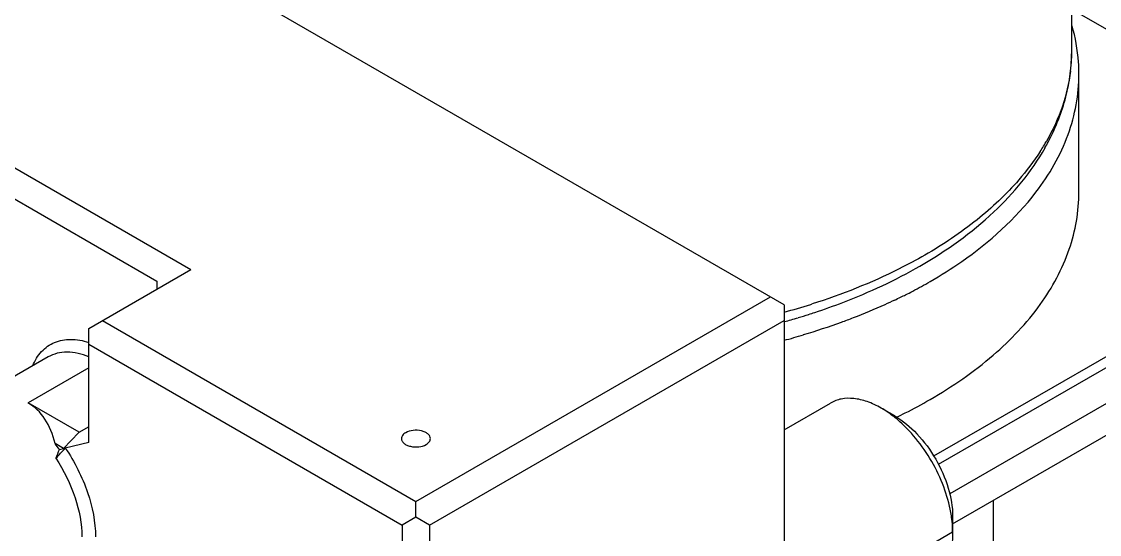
# Model space of a CAD drawing. Header units: millimetres. Extents: x 0 to 1189, y 0 to 841.
# Drawn here: x 976.8 to 1088.7, y 460.7 to 513.9 of the extents above; entities that cross this region are included whole.
import ezdxf

# ---------------------------------------------------------------- set-up
doc = ezdxf.new("R2010")
doc.units = ezdxf.units.MM
doc.header["$LTSCALE"] = 65.395
doc.layers.get('0').update_dxf_attribs({"linetype": 'CONTINUOUS'})
doc.layers.add('SURFACES', color=7, linetype='CONTINUOUS')

msp = doc.modelspace()

# ---------------------------------------------------------------- linework, layer by layer
at = {"color": 7, "linetype": 'Continuous'}
for p, q in [((1055.94, 484.54), (971.08, 533.53)), ((943.51, 517.61), (994.42, 488.21)), ((942.09, 515.16), (990.88, 486.99)), ((1118.77, 496.17), (1085.78, 515.21)), ((1071.47, 468.86), (1120.39, 497.1)), ((1123.01, 493.72), (1073.13, 464.92)), ((983.81, 482.09), (994.42, 488.21)), ((990.88, 486.99), (990.88, 486.17)), ((1017.75, 464.13), (1054.52, 485.36)), ((1055.94, 484.54), (1055.94, 437.18)), ((983.81, 470.25), (983.81, 482.09)), ((985.23, 482.91), (1017.75, 464.13)), ((1019.17, 461.68), (1055.94, 482.91)), ((1055.94, 482.79), (1055.97, 482.8)), ((1055.94, 482.79), (1055.97, 482.79)), ((983.81, 480.46), (1016.34, 461.68)), ((979.62, 479.14), (959.12, 467.3)), ((982.82, 471.31), (977.52, 474.37)), ((1055.94, 471.56), (1060.76, 474.35)), ((1067.42, 473.01), (1066.01, 473.83)), ((983.81, 471.88), (982.79, 471.3)), ((981.21, 469.63), (982.79, 471.3)), ((981.21, 469.63), (980.33, 470.14)), ((980.78, 469.53), (981.21, 469.63)), ((983.81, 470.25), (981.38, 469.67)), ((1017.75, 462.49), (1017.75, 464.13)), ((1077.62, 464.25), (1077.62, 459.5)), ((1017.75, 462.49), (1016.34, 461.68)), ((1019.17, 461.68), (1017.75, 462.49)), ((1073.43, 462.6), (1073.43, 460.97)), ((1016.34, 461.68), (1016.34, 415.75)), ((1019.17, 461.68), (1019.17, 415.56)), ((1055.94, 450.87), (1073.43, 460.97))]:
    msp.add_line(p, q, dxfattribs=at)
at = {"color": 9, "linetype": 'Continuous'}
for p, q in [((1085.65, 508.82), (1085.65, 508.79)), ((1071.96, 467.99), (1121.39, 496.52)), ((983.81, 478.01), (977.52, 474.37))]:
    msp.add_line(p, q, dxfattribs=at)
msp.add_lwpolyline([(1085.65, 508.82), (1085.65, 508.8), (1085.65, 508.79)], dxfattribs=at)
for centre, radius, start, end in [((1068.31, 510.95), 17.47, 352.9949, 356.8656), ((1068.42, 510.94), 17.37, 356.869, 359.9991), ((1063.04, 513.04), 23.18, 327.111, 330.4299), ((1037.1, 553.16), 71.89, 285.1961, 287.4912), ((1037.66, 551.35), 70, 287.497, 287.6107)]:
    msp.add_arc(centre, radius, start, end, dxfattribs=at)
at = {"color": 7, "linetype": 'Continuous'}
for centre, radius, start, end in [((1062.41, 512.5), 23.67, 330.4629, 332.2637), ((1036.75, 551.79), 71.62, 285.5661, 286.7527), ((1037.29, 550.01), 69.76, 286.7537, 287.6952), ((1037.68, 548.76), 68.45, 287.6964, 288.264), ((966.42, 459.45), 17.54, 35.0669, 37.5587), ((489.33, 926.24), 671.25, 317.01952, 317.14191), ((1060.71, 460.76), 12.73, 6.9359, 10.075)]:
    msp.add_arc(centre, radius, start, end, dxfattribs=at)
for centre, major_axis, ratio, start_param, end_param in [((970.09, 461.51), (7.42, 12.86), 0.577349, -0.559311, 0.000004), ((972.31, 462.8), (9.7, 16.8), 0.239145, -1.082999, -1.025545)]:
    msp.add_ellipse(centre, major_axis=major_axis, ratio=ratio, start_param=start_param, end_param=end_param, dxfattribs=at)
for points, knots in [([(1083.36, 501.48), (1084.14, 502.95), (1085.36, 506.03), (1085.78, 509.32), (1085.78, 510.94)], [0, 0, 0, 0, 0.507035, 1, 1, 1, 1]), ([(1070.04, 488.57), (1072.78, 490.15), (1077.71, 493.65), (1081.61, 498.36), (1083.01, 500.82)], [0, 0, 0, 0, 0.52754, 1, 1, 1, 1]), ([(1071.08, 474.71), (1073.4, 476.05), (1077.6, 478.94), (1082.62, 484.21), (1085.79, 490.05), (1086.53, 494.24), (1086.53, 496.25)], [0, 0, 0, 0, 0.28981, 0.54905, 0.782229, 1, 1, 1, 1]), ([(1059.13, 483.76), (1060.11, 484.08), (1063.86, 485.41), (1067.49, 487.1), (1070.04, 488.57)], [0, 0, 0, 0, 0.259572, 1, 1, 1, 1]), ([(977.99, 478.2), (978.21, 478.75), (978.81, 479.75), (980.24, 480.76), (982.01, 481.06), (983.21, 480.84), (983.81, 480.64)], [0, 0, 0, 0, 0.252073, 0.485692, 0.727488, 1, 1, 1, 1]), ([(983.81, 479.14), (983.1, 479.44), (981.98, 479.72), (980.53, 479.56), (979.9, 479.3), (979.62, 479.14)], [0, 0, 0, 0, 0.536194, 0.773597, 1, 1, 1, 1]), ([(1066.01, 473.83), (1065.55, 474.09), (1064.63, 474.53), (1063.22, 474.87), (1061.9, 474.84), (1061.1, 474.55), (1060.76, 474.35)], [0, 0, 0, 0, 0.289801, 0.54905, 0.782229, 1, 1, 1, 1]), ([(1067.62, 472.88), (1067.92, 473.03), (1069.09, 473.6), (1070.24, 474.22), (1071.08, 474.71)], [0, 0, 0, 0, 0.254117, 1, 1, 1, 1]), ([(1067.66, 472.66), (1067.52, 472.77), (1067, 473.2), (1066.44, 473.58), (1066.01, 473.83)], [0, 0, 0, 0, 0.259169, 1, 1, 1, 1]), ([(1067.42, 473.01), (1068.27, 472.52), (1069.89, 471.16), (1071.77, 468.58), (1073.06, 465.66), (1073.43, 463.59), (1073.43, 462.6)], [0, 0, 0, 0, 0.237219, 0.499999, 0.762775, 1, 1, 1, 1]), ([(1073.24, 462.98), (1073.08, 463.89), (1072.56, 465.72), (1071.32, 468.32), (1069.69, 470.7), (1068.36, 472.06), (1067.66, 472.66)], [0, 0, 0, 0, 0.243449, 0.500002, 0.756549, 1, 1, 1, 1]), ([(1016.69, 471.27), (1016.57, 471.2), (1016.35, 471.04), (1016.25, 470.78), (1016.25, 470.66)], [0, 0, 0, 0, 0.55085, 1, 1, 1, 1]), ([(1019.25, 470.66), (1019.25, 470.75), (1019.2, 470.93), (1019, 471.17), (1018.69, 471.35), (1018.18, 471.52), (1017.48, 471.56), (1016.92, 471.41), (1016.69, 471.27)], [0, 0, 0, 0, 0.087154, 0.186892, 0.304593, 0.438739, 0.730144, 1, 1, 1, 1]), ([(981.38, 469.67), (982.35, 468.25), (983.85, 465.29), (984.52, 462.01), (984.52, 460.45)], [0, 0, 0, 0, 0.52496, 1, 1, 1, 1]), ([(1016.25, 470.66), (1016.25, 470.57), (1016.31, 470.39), (1016.51, 470.15), (1016.81, 469.97), (1017.33, 469.8), (1018.03, 469.76), (1018.58, 469.91), (1018.81, 470.05)], [0, 0, 0, 0, 0.087154, 0.186892, 0.304593, 0.438739, 0.730144, 1, 1, 1, 1]), ([(1018.81, 470.05), (1018.94, 470.12), (1019.15, 470.28), (1019.25, 470.54), (1019.25, 470.66)], [0, 0, 0, 0, 0.55085, 1, 1, 1, 1]), ([(980.41, 468.62), (981.24, 467.35), (982.53, 464.72), (983.1, 461.83), (983.1, 460.45)], [0, 0, 0, 0, 0.525214, 1, 1, 1, 1]), ([(1073.43, 460.97), (1073.43, 461.08), (1073.42, 461.52), (1073.39, 461.96), (1073.35, 462.29)], [0, 0, 0, 0, 0.243262, 1, 1, 1, 1]), ([(1073.43, 460.97), (1073.43, 460.44), (1073.35, 459.42), (1072.94, 458.03), (1072.25, 456.91), (1071.6, 456.36), (1071.26, 456.16)], [0, 0, 0, 0, 0.289805, 0.549049, 0.782232, 1, 1, 1, 1])]:
    msp.add_open_spline(points, degree=3, knots=knots, dxfattribs=at)
at = {"color": 9, "linetype": 'Continuous'}
for points, knots in [([(1085.65, 508.79), (1085.5, 507.56), (1084.91, 505.06), (1083.84, 502.73), (1083.2, 501.6)], [0, 0, 0, 0, 0.489311, 1, 1, 1, 1]), ([(1082.51, 500.45), (1081.84, 499.42), (1079.88, 496.84), (1075.92, 493.13), (1072.44, 490.8), (1070.55, 489.71)], [0, 0, 0, 0, 0.227839, 0.59652, 1, 1, 1, 1]), ([(1070.55, 489.71), (1069.67, 489.2), (1065.92, 487.19), (1061.93, 485.61), (1058.84, 484.63)], [0, 0, 0, 0, 0.238715, 1, 1, 1, 1])]:
    msp.add_open_spline(points, degree=3, knots=knots, dxfattribs=at)
at = {"layer": 'SURFACES', "color": 7, "linetype": 'Continuous'}
for p, q in [((1085.78, 510.94), (1085.78, 583.16)), ((1086.53, 496.24), (1086.53, 508.49)), ((1073.43, 461.82), (1123.01, 490.45))]:
    msp.add_line(p, q, dxfattribs=at)
for centre, radius, start, end in [((1045.42, 531.44), 51.36, 297.696, 299.9852), ((1043.08, 535.97), 56.45, 295.5485, 296.2219), ((1043.45, 535.21), 55.6, 296.2228, 296.5328), ((1043.69, 534.74), 55.08, 296.5328, 296.827), ((1044.15, 533.83), 54.07, 296.8252, 297.7083), ((1036.76, 552.67), 74.33, 284.9625, 286.561)]:
    msp.add_arc(centre, radius, start, end, dxfattribs=at)
for points, knots in [([(1086.53, 508.49), (1086.53, 508.91), (1086.47, 510.61), (1086.17, 512.29), (1085.81, 513.51)], [0, 0, 0, 0, 0.248209, 1, 1, 1, 1]), ([(1082.07, 496.23), (1083.46, 498.05), (1085.7, 501.93), (1086.53, 506.37), (1086.53, 508.49)], [0, 0, 0, 0, 0.518777, 1, 1, 1, 1]), ([(1071.08, 486.96), (1072.21, 487.61), (1076.27, 490.17), (1079.94, 493.44), (1082.07, 496.23)], [0, 0, 0, 0, 0.270185, 1, 1, 1, 1]), ([(1067.43, 485.03), (1067.08, 484.87), (1065.66, 484.21), (1064.21, 483.6), (1063.11, 483.18)], [0, 0, 0, 0, 0.245957, 1, 1, 1, 1]), ([(1063.11, 483.18), (1062.69, 483.02), (1060.99, 482.38), (1059.26, 481.81), (1057.94, 481.42)], [0, 0, 0, 0, 0.246265, 1, 1, 1, 1])]:
    msp.add_open_spline(points, degree=3, knots=knots, dxfattribs=at)

doc.saveas('drawing.dxf')
